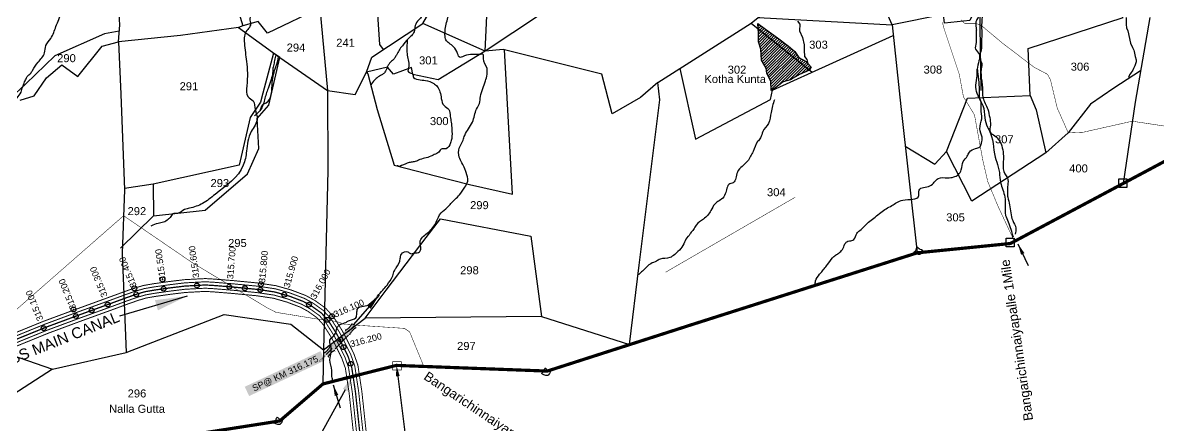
# Model space of a CAD drawing. Header units: feet. Extents: x 784194 to 795064, y 1574127 to 1583236.
# Drawn here: x 787785 to 791333, y 1576007 to 1577263 of the extents above; entities that cross this region are included whole.
import ezdxf
from ezdxf import colors
from ezdxf.entities.mleader import LeaderData, LeaderLine
from ezdxf.enums import TextEntityAlignment as Align
from ezdxf.math import Vec2, Vec3

# ---------------------------------------------------------------- set-up
doc = ezdxf.new("R2010")
doc.units = ezdxf.units.FT
doc.header["$LTSCALE"] = 15
doc.header["$MEASUREMENT"] = 0
doc.header["$PDMODE"] = 32
doc.header["$PDSIZE"] = 15
doc.linetypes.add('HIDDEN2', pattern=[0.1875, 0.125, -0.0625])
for name, color, linetype in [('CANAL1', 7, 'Continuous'), ('CRDS STONES', 7, 'Continuous'), ('CSMark', 72, 'Continuous'), ('PLOT', 7, 'Continuous'), ('PLOT NO', 7, 'Continuous'), ('ROADS', 6, 'Continuous'), ('STRUCTURE', 5, 'Continuous'), ('TANKS-STREAM', 4, 'Continuous'), ('text2', 7, 'Continuous'), ('VILLAGE', 30, 'Continuous'), ('VILLAGE STONES', 240, 'Continuous')]:
    doc.layers.add(name, color=color, linetype=linetype)
doc.layers.add('VILLAGE BOUNDRY', color=5, linetype='HIDDEN2', lineweight=100)
doc.styles.get("Standard").update_dxf_attribs({"font": 'arial.ttf'})
doc.dimstyles.get("Standard").update_dxf_attribs({"dimtxt": 0.18, "dimasz": 35, "dimexe": 0.18, "dimexo": 0.0625, "dimgap": 0.09, "dimtad": 0, "dimtih": 1, "dimtoh": 1, "dimdec": 4, "dimzin": 0, "dimdsep": 46, "dimtxsty": 'Standard', "dimcen": 0.09, "dimadec": 0, "dimazin": 0, "dimtfac": 1, "dimtdec": 4, "dimtofl": 0, "dimtmove": 0, "dimatfit": 3, "dimfxl": 1, "dimtolj": 1, "dimtzin": 0, "dimarcsym": 0})

# ---------------------------------------------------------------- blocks, each defined once
blk = doc.blocks.new('SP')
at = {"layer": 'STRUCTURE'}
h = blk.add_hatch(dxfattribs=at)
h.set_pattern_fill('DASH', color=256, scale=8, style=0)
edge = h.paths.add_edge_path()
edge.add_spline(control_points=[(769825.7, 1706742.1), (769825.3, 1706741.8), (769823.8, 1706740.8), (769820.9, 1706740.3), (769817, 1706739.7), (769811.4, 1706738.9), (769804, 1706739.7), (769798.4, 1706741), (769795.6, 1706741.6)], knot_values=[0, 0, 0, 0, 1.613557, 5.24513, 8.624976, 13.470124, 22.190216, 30.746377, 30.746377, 30.746377, 30.746377], degree=3, periodic=0)
edge.add_line((769795.6, 1706741.6), (769792.6, 1706739.6))
edge.add_line((769792.6, 1706739.6), (769732.6, 1706739.6))
edge.add_line((769732.6, 1706739.6), (769729.6, 1706741.6))
edge.add_spline(control_points=[(769729.6, 1706741.6), (769726.9, 1706740.9), (769721.3, 1706739.5), (769713.9, 1706738.5), (769708.3, 1706739.1), (769704.4, 1706739.6), (769701.5, 1706740), (769700, 1706741), (769699.5, 1706741.3)], knot_values=[0, 0, 0, 0, 8.556161, 17.276253, 22.121402, 25.501247, 29.13282, 30.746377, 30.746377, 30.746377, 30.746377], degree=3, periodic=0)
edge.add_line((769699.5, 1706741.3), (769699.5, 1706722.1))
edge.add_spline(control_points=[(769699.5, 1706722.1), (769700, 1706722.4), (769701.4, 1706723.4), (769704.3, 1706724), (769708.2, 1706724.5), (769713.8, 1706725.3), (769721.2, 1706724.5), (769726.8, 1706723.3), (769729.6, 1706722.6)], knot_values=[0, 0, 0, 0, 1.613557, 5.24513, 8.624976, 13.470124, 22.190216, 30.746377, 30.746377, 30.746377, 30.746377], degree=3, periodic=0)
edge.add_line((769729.6, 1706722.6), (769732.6, 1706724.6))
edge.add_line((769732.6, 1706724.6), (769792.6, 1706724.6))
edge.add_line((769792.6, 1706724.6), (769795.6, 1706722.6))
edge.add_spline(control_points=[(769795.6, 1706722.6), (769798.4, 1706723.3), (769803.9, 1706724.8), (769811.3, 1706725.8), (769817, 1706725.1), (769820.9, 1706724.7), (769823.8, 1706724.2), (769825.2, 1706723.3), (769825.7, 1706723)], knot_values=[0, 0, 0, 0, 8.556161, 17.276253, 22.121402, 25.501247, 29.13282, 30.746377, 30.746377, 30.746377, 30.746377], degree=3, periodic=0)
edge.add_line((769825.7, 1706723), (769825.7, 1706742.1))
h.paths.add_polyline_path([(769764.2, 1706732.1, -1), (769761.1, 1706732.1, -1)], flags=0)
h.paths.add_polyline_path([(769761.1, 1706732.1, 1), (769764.2, 1706732.1, 1)], flags=16)
at = {"layer": 'STRUCTURE', "const_width": 0.628}
for points in [[(769726.6, 1706747.6), (769726.6, 1706743.6), (769732.6, 1706739.6), (769792.6, 1706739.6), (769798.6, 1706743.6), (769798.6, 1706747.6)], [(769726.6, 1706716.6), (769726.6, 1706720.6), (769732.6, 1706724.6), (769792.6, 1706724.6), (769798.6, 1706720.6), (769798.6, 1706716.6)]]:
    blk.add_lwpolyline(points, dxfattribs=at)
at = {"layer": 'STRUCTURE', "color": 3}
blk.add_lwpolyline([(769732.6, 1706724.6), (769792.6, 1706724.6)], dxfattribs=at)
blk.add_lwpolyline([(769732.6, 1706724.6), (769792.6, 1706724.6)], dxfattribs=at)
at = {"layer": 'STRUCTURE', "color": 0}
blk.add_circle((769762.6, 1706732.1), 1.55, dxfattribs=at)
at = {"layer": 'STRUCTURE'}
for points in [[(769699.5, 1706741.3), (769700.9, 1706740.5), (769704.4, 1706739.6), (769707.8, 1706739.2), (769712.6, 1706738.8), (769721.3, 1706739.7), (769729.6, 1706741.6)], [(769825.7, 1706742.1), (769824.3, 1706741.3), (769820.8, 1706740.3), (769817.5, 1706739.8), (769812.7, 1706739.2), (769804, 1706739.9), (769795.6, 1706741.6)], [(769699.5, 1706722.1), (769700.9, 1706723), (769704.4, 1706724), (769707.7, 1706724.5), (769712.5, 1706725), (769721.2, 1706724.4), (769729.6, 1706722.6)], [(769825.7, 1706723), (769824.3, 1706723.8), (769820.8, 1706724.7), (769817.4, 1706725.1), (769812.6, 1706725.5), (769803.9, 1706724.6), (769795.6, 1706722.6)]]:
    blk.add_spline(points, degree=3, dxfattribs=at)
at = {"layer": 'STRUCTURE', "color": 0}
blk.add_text('STREAM', height=5, dxfattribs=at).set_placement((769684.3, 1706732.1), align=Align.MIDDLE_CENTER)
for points in [[(769727.4, 1706732.1), (769700.8, 1706732.1)], [(769824.4, 1706732.1), (769800.5, 1706732.1)]]:
    blk.add_leader(points, dimstyle='Standard', override={"dimasz": 10, "dimgap": 0.09, "dimtad": 0}, dxfattribs=at)

msp = doc.modelspace()

# ---------------------------------------------------------------- hatches: boundary and pattern name
at = {"layer": 'TANKS-STREAM', "lineweight": -2}
h = msp.add_hatch(dxfattribs=at)
h.set_pattern_fill('ANSI31', color=256, scale=50)
h.paths.add_polyline_path([(790143.2, 1577215.6), (790106.2, 1577242.9), (790081.9, 1577260.8), (790083.3, 1577243.1), (790243.8, 1577114.5), (790248.6, 1577124.4), (790232.7, 1577141.9), (790210.5, 1577154.8), (790197.8, 1577173.4), (790178, 1577190)])
h = msp.add_hatch(dxfattribs=at)
h.set_pattern_fill('ANSI31', color=256, scale=50)
h.paths.add_polyline_path([(790083.3, 1577243.1), (790084.3, 1577230.6), (790084, 1577203.4), (790091.2, 1577180.6), (790093.7, 1577146), (790107.7, 1577121.5), (790110.5, 1577104.8), (790122.3, 1577080), (790123.9, 1577051.7), (790134.4, 1577057.6), (790161.5, 1577078.5), (790183.9, 1577084.5), (790197.8, 1577092.7), (790214.4, 1577102.4), (790243.8, 1577114.5)])

# ---------------------------------------------------------------- linework, layer by layer
at = {"layer": 'CANAL1', "color": 1, "const_width": 3}
for points in [[(787730.6, 1576282.4), (787850.3, 1576331.1), (787953.6, 1576369.3), (788044.1, 1576402.1), (788106.5, 1576424.9), (788136.5, 1576435.3), (788162.7, 1576442.9), (788195.4, 1576448.5), (788242.3, 1576455.1), (788290.6, 1576461), (788340.9, 1576463.7), (788356.6, 1576464.4), (788385.3, 1576462.7), (788442.6, 1576458.1), (788520.5, 1576450.6), (788576.8, 1576442.2), (788623.8, 1576428.9), (788669.7, 1576411.6), (788698.2, 1576396.1), (788732, 1576371.8), (788756.9, 1576344.2), (788783.3, 1576302.4), (788795.6, 1576279.4), (788819.5, 1576231), (788832.4, 1576194.7), (788845, 1576111.7), (788861, 1575961.7)], [(787745.1, 1576245.1), (787864.8, 1576293.8), (787967.3, 1576331.8), (788057.8, 1576364.5), (788119.9, 1576387.3), (788148.6, 1576397.2), (788171.7, 1576403.9), (788201.6, 1576409), (788247.5, 1576415.5), (788294.1, 1576421.1), (788343, 1576423.7), (788356.4, 1576424.4), (788382.5, 1576422.8), (788439, 1576418.2), (788515.6, 1576410.9), (788568.4, 1576403.1), (788611.2, 1576390.9), (788653, 1576375.1), (788676.9, 1576362.1), (788705.2, 1576341.8), (788724.9, 1576319.9), (788748.7, 1576282.3), (788760, 1576261.1), (788782.6, 1576215.4), (788793.4, 1576184.9), (788805.3, 1576106.6), (788821.3, 1575956.8)]]:
    msp.add_lwpolyline(points, dxfattribs=at)
at = {"layer": 'CANAL1', "color": 5, "const_width": 3}
for points in [[(787734.2, 1576273.1), (787853.9, 1576321.8), (787957, 1576359.9), (788047.6, 1576392.7), (788109.9, 1576415.5), (788139.5, 1576425.8), (788164.9, 1576433.1), (788196.9, 1576438.6), (788243.6, 1576445.2), (788291.5, 1576451), (788341.4, 1576453.7), (788356.5, 1576454.4), (788384.6, 1576452.8), (788441.7, 1576448.1), (788519.3, 1576440.7), (788574.7, 1576432.5), (788620.6, 1576419.4), (788665.5, 1576402.5), (788692.8, 1576387.6), (788725.3, 1576364.3), (788748.9, 1576338.1), (788774.7, 1576297.4), (788786.7, 1576274.9), (788810.3, 1576227.1), (788822.7, 1576192.3), (788835.1, 1576110.4), (788851.1, 1575960.5)], [(787741.4, 1576254.4), (787861.1, 1576303.1), (787963.9, 1576341.2), (788054.4, 1576373.9), (788116.6, 1576396.7), (788145.6, 1576406.7), (788169.4, 1576413.6), (788200, 1576418.9), (788246.2, 1576425.4), (788293.2, 1576431.1), (788342.5, 1576433.7), (788356.4, 1576434.4), (788383.2, 1576432.8), (788439.9, 1576428.2), (788516.8, 1576420.8), (788570.5, 1576412.9), (788614.3, 1576400.4), (788657.1, 1576384.2), (788682.2, 1576370.6), (788711.9, 1576349.3), (788732.9, 1576326), (788757.4, 1576287.3), (788768.9, 1576265.7), (788791.9, 1576219.3), (788803.2, 1576187.4), (788815.2, 1576107.9), (788831.2, 1575958)]]:
    msp.add_lwpolyline(points, dxfattribs=at)
at = {"layer": 'CANAL1', "color": 1, "linetype": 'HIDDEN2', "ltscale": 5, "const_width": 4}
msp.add_lwpolyline([(787762.3, 1576273.7), (787857.5, 1576312.4), (787960.5, 1576350.5), (788051, 1576383.3), (788113.2, 1576406.1), (788142.6, 1576416.2), (788167.2, 1576423.4), (788198.5, 1576428.8), (788244.9, 1576435.3), (788292.3, 1576441), (788342, 1576443.7), (788356.5, 1576444.4), (788383.9, 1576442.8), (788440.8, 1576438.2), (788518, 1576430.7), (788572.6, 1576422.7), (788617.5, 1576409.9), (788661.3, 1576393.4), (788687.5, 1576379.1), (788718.6, 1576356.8), (788740.9, 1576332), (788766, 1576292.4), (788776.5, 1576272.8), (788787.6, 1576250.4), (788801.1, 1576223.2), (788812, 1576192.5), (788812.9, 1576189.8), (788820, 1576143.2), (788825.1, 1576109.2), (788841.1, 1575959.2)], dxfattribs=at)
at = {"layer": 'CSMark', "color": 3}
for p in [(788225.6, 1576432.6), (788329.6, 1576443), (788430.7, 1576439), (788479.4, 1576434.5), (788527.8, 1576429.3), (788051, 1576383.3), (788140, 1576415.1), (788602.5, 1576414.1), (788680, 1576383.1), (787951.6, 1576347.3), (788001, 1576365.2), (788737.5, 1576335.8), (787850.7, 1576309.7), (788787.6, 1576250.4), (788809.8, 1576198.6)]:
    msp.add_point(p, dxfattribs=at)
at = {"layer": 'CSMark', "color": 2}
msp.add_point((788778, 1576274), dxfattribs=at)
at = {"layer": 'PLOT', "lineweight": -2}
for points in [[(789769.2, 1577076.5), (790061.1, 1577260.9), (790307.2, 1577460.5), (790443.5, 1577562.7), (790589.4, 1577641), (790565, 1577751.5), (790552.6, 1577911), (790540.5, 1578067.9), (790489.5, 1578066), (790246, 1577899.7), (790183.9, 1577852.8), (790176.1, 1577878), (790141.7, 1577814.9), (790178.1, 1578131.1), (790139.5, 1578145.2), (789698.5, 1578089.4)], [(791302.8, 1578124.3), (791242.5, 1578071.6), (790982.5, 1577881.5), (790896.7, 1577829.6), (790897.5, 1577739.5), (790865, 1577692.9), (790845.4, 1577643.4), (790830.6, 1577503.8), (790813.2, 1577334), (790766.1, 1577314.5), (790744.4, 1577269.8), (790665.5, 1577261.2), (790662.4, 1577288.7), (790501.6, 1577256.4), (790489.6, 1577284.8), (790481.5, 1577394.8), (790517.4, 1577421.4), (790484.9, 1577438.9), (790443.5, 1577562.7)], [(790933.1, 1577035.9), (790926.6, 1577182.1), (791223.4, 1577278.9), (791134.9, 1577421), (791110.6, 1577485.8), (791079.9, 1577547.6), (790982.9, 1577589.1), (790766.6, 1577674.6), (790734.1, 1577920.7), (790735.5, 1577951.8), (790775.9, 1577957.8), (790771.8, 1578044.3), (790735.3, 1578042.6), (790698.8, 1578059.7), (790640.6, 1578047.7), (790605.8, 1578066.5), (790540.5, 1578067.9)], [(789668.1, 1577869), (789756.5, 1577880.5), (789769, 1577876.7), (789779.7, 1577881), (789796.7, 1577870.6), (789834.1, 1577856.1), (789862.7, 1577792.6), (789890.7, 1577744.4), (789914.8, 1577663.9), (789776.3, 1577556.3), (789645.5, 1577463.4), (789489.7, 1577346.4), (789230.7, 1577173.9), (789035.7, 1577260.2), (789077.3, 1577332.5), (789060.1, 1577537.4), (789146, 1577520.7), (789125.5, 1577629.8), (789199.2, 1577647.4), (789250.6, 1577644.3), (789294.6, 1577659.9)], [(789230.7, 1577173.9), (789248.4, 1577548.8), (789250.6, 1577644.3)], [(790845.4, 1577643.4), (790757.7, 1577552.9), (790721.4, 1577515.5), (790768.6, 1577495.3), (790778.6, 1577439.6), (790775.1, 1577318.2), (790778.3, 1577050.8)], [(788912.2, 1577179.5), (788901.4, 1577195.3), (788887.4, 1577398.8), (788919, 1577408.7), (789060.1, 1577537.4), (789054.7, 1577543.3), (788998.3, 1577541.4), (788929.3, 1577501.6), (788852.6, 1577556.1), (788843.1, 1577578.8)], [(788388.9, 1577425.2), (788430.6, 1577360.8), (788446.9, 1577338.3), (788473.4, 1577253.2), (788459.6, 1577248.2), (788278.7, 1577222.9), (788084.5, 1577203.5), (788088.6, 1577256.6), (788084.6, 1577322.7)], [(788867.5, 1577404.6), (788720.3, 1577311.5), (788550, 1577230.5), (788521, 1577266.4), (788473.4, 1577253.2)], [(788713.8, 1577308.4), (788737.6, 1577051.6), (788738.7, 1576801.7), (788725, 1576242.3), (788723.5, 1576135.7)], [(790082.9, 1577278.6), (790501.6, 1577256.4), (790528.5, 1577001), (790580.2, 1576544.8)], [(791307.2, 1577278.7), (791260.7, 1577015.4), (791223.3, 1576761.1)], [(788459.6, 1577248.2), (788588.2, 1577154.4), (788737.6, 1577051.6), (788824.5, 1577039.3), (788859.8, 1577108.5), (788863.5, 1577103.6), (788892.8, 1576992.3), (788945.4, 1576818.8), (789079, 1576784.4), (789181.7, 1576757.9), (789315.6, 1576727.4), (789299, 1577028.8), (789290.7, 1577179.2)], [(789406, 1576345.7), (789681.5, 1576258.4), (789711.2, 1576505.9), (789776.2, 1577022.2), (789769.2, 1577076.5), (789716, 1577029.1), (789627.3, 1576979), (789594.2, 1577102.5), (789286.6, 1577178.8), (789230.7, 1577173.9), (789144.6, 1577121.8), (789083.7, 1577084.3), (789004.5, 1577101.1), (788999.6, 1577122.9), (788943.8, 1577102.4), (788925.3, 1577124.1), (788859.8, 1577108.5), (788875.8, 1577155.7), (789035.7, 1577260.2)], [(790061.1, 1577260.9), (790251.8, 1577108.1)], [(788087.1, 1577236.9), (788040.8, 1577228.6), (787886, 1577159.5), (787795.1, 1577071.8), (787746.7, 1577026.7)], [(789838.1, 1577120), (789887, 1576899.1), (790121.4, 1577023.4), (790128, 1577052.1), (790505.2, 1577222.6)], [(787777.3, 1577021.4), (787820.8, 1577034.6), (787860, 1577090.4), (787907.8, 1577131.3), (787957.6, 1577095.1), (788033.3, 1577189.4), (788084.5, 1577203.5), (788091.7, 1577039.7), (788103.4, 1576741), (788096.5, 1576543.5), (788108.9, 1576233.3), (788414.8, 1576352.2), (788622.9, 1576322.4), (788725, 1576242.3), (788855.2, 1576341.4), (788920.9, 1576427.8), (789046.2, 1576592.6), (789090.6, 1576650.9), (789372.8, 1576597.1), (789406, 1576345.7), (788855.2, 1576341.4)], [(788090.7, 1576559.1), (788194.3, 1576659.9), (788355, 1576677.4), (788487.2, 1576791.3), (788523.2, 1576870), (788518.3, 1576963.5), (788554.8, 1577005.7), (788588.2, 1577154.4), (788569.4, 1577168.1), (788535.4, 1577042.8), (788527.9, 1577014.9), (788496.5, 1576967.1), (788462, 1576818.3), (788192.8, 1576758.7), (788103.2, 1576745.6)], [(791277.9, 1577112.7), (791193.9, 1577058.8), (791120.9, 1577009), (791052, 1576918.9), (790981.8, 1576856.5)], [(790542.5, 1576877.5), (790635.4, 1576821.2), (790671.3, 1576861.3), (790736.8, 1577027.2), (790933.1, 1577035.9), (790952.1, 1576990.7), (790981.8, 1576856.5), (790751.1, 1576705.7), (790671.3, 1576861.3)], [(788192.8, 1576758.7), (788194.3, 1576659.9)], [(787296.9, 1576388.6), (787639.5, 1576263.6), (787878, 1576181.6), (787719.3, 1576079), (787631.1, 1576021.9), (787606.5, 1576144.9), (787531.1, 1576129.8), (787486.3, 1575961.6), (787477.8, 1575907.5), (787631.1, 1576021.9)], [(787878, 1576181.6), (788108.9, 1576233.3)]]:
    msp.add_lwpolyline(points, dxfattribs=at)
at = {"layer": 'ROADS', "linetype": 'HIDDEN2', "lineweight": -2, "ltscale": 10, "const_width": 1.5}
for points in [[(790883.6, 1576580.5), (790832.1, 1576690.9), (790800.3, 1576767.3), (790784.8, 1576834.5), (790758.9, 1576975.4), (790724.4, 1577031.7), (790711.1, 1577102.8), (790664.2, 1577243.4), (790658.6, 1577263.8)], [(790717.7, 1577271.8), (790727.8, 1577260.1), (790766.3, 1577259.6), (790781.2, 1577253.6), (790846.8, 1577198.7), (790945.3, 1577123.8), (790986.8, 1577102), (790996.2, 1577084.9), (791017.5, 1576996.4), (791052, 1576918.9), (791098.6, 1576921.1), (791230.5, 1576950.7), (791251.9, 1576955.5), (791371.1, 1576937.6)], [(790198.4, 1576718), (789884.8, 1576536.8), (789794, 1576484.3)], [(788100.6, 1576660.6), (787945.3, 1576524.8), (787773.9, 1576374.9), (787690.8, 1576304.6), (787655.4, 1576269.6), (787629.8, 1576207.2), (787509.1, 1575980.2), (787481.3, 1575929.7), (787461.7, 1575874.3), (787444.2, 1575824.9)], [(788100.6, 1576660.6), (788313.4, 1576515.2), (788550.3, 1576372.5), (788576.7, 1576359.1), (788720.8, 1576335.7), (788765.4, 1576330.7), (788792.4, 1576321.4), (788977.9, 1576309), (788994.2, 1576298.1), (789038.5, 1576190.2)]]:
    msp.add_lwpolyline(points, dxfattribs=at)
at = {"layer": 'TANKS-STREAM', "lineweight": -2}
for points in [[(791232.3, 1577278.9), (791232.8, 1577257.2), (791234.3, 1577247.2), (791237.8, 1577237.3), (791246.3, 1577199), (791252.9, 1577185.7), (791256.5, 1577177.2), (791258.2, 1577172.5), (791261.3, 1577156.9), (791264.1, 1577147.5), (791263.9, 1577140.3), (791259.9, 1577128.5), (791256.2, 1577119.5), (791253.9, 1577114.9), (791246.3, 1577104.4), (791243.6, 1577100.6), (791240.6, 1577092.3)], [(790081.9, 1577260.8), (790106.2, 1577242.9), (790143.2, 1577215.6), (790178, 1577190), (790197.8, 1577173.4), (790210.5, 1577154.8), (790232.7, 1577141.9), (790248.6, 1577124.4), (790243.8, 1577114.5), (790214.4, 1577102.4), (790197.8, 1577092.7), (790183.9, 1577084.5), (790161.5, 1577078.5), (790134.4, 1577057.6), (790123.9, 1577051.7), (790122.3, 1577080), (790110.5, 1577104.8), (790107.7, 1577121.5), (790093.7, 1577146), (790091.2, 1577180.6), (790084, 1577203.4), (790084.3, 1577230.6), (790081.9, 1577260.8)], [(790205.7, 1577267.8), (790213.1, 1577258), (790212.4, 1577238), (790221.2, 1577216.2), (790226.8, 1577193.5), (790227.1, 1577177.4), (790228.2, 1577157.8), (790234.7, 1577147.7), (790238.3, 1577135.8)]]:
    msp.add_lwpolyline(points, dxfattribs=at)
for points in [[(786558.7, 1575194.8), (786577.3, 1575200.7), (786609.7, 1575216.7), (786651.3, 1575234.1), (786683.8, 1575250.5), (786748.7, 1575271.5), (786783, 1575281.1), (786823.7, 1575300.3), (786872.1, 1575316.2), (786881.7, 1575331.3), (786915.5, 1575356.9), (786929.4, 1575390), (786946.7, 1575434.3), (786969.6, 1575477.2), (786976.6, 1575498.4), (786992, 1575507.6), (787008.8, 1575516), (787018.7, 1575523.2), (787032.8, 1575553.5), (787034.6, 1575585.8), (787045.4, 1575600.2), (787046.5, 1575625.3), (787063.4, 1575659.8), (787070.9, 1575669.8), (787088.6, 1575667.4), (787108, 1575654.8), (787138.6, 1575642.2), (787153.7, 1575648), (787166.3, 1575657.3), (787173.5, 1575663.8), (787193.5, 1575711), (787209.9, 1575731.9), (787226.3, 1575747.3), (787257.7, 1575783.7), (787293.2, 1575813.9), (787306.1, 1575832.1), (787319, 1575846.6), (787327.1, 1575861.9), (787363.1, 1575902.1), (787387.7, 1575934.3), (787411.5, 1575958.9), (787425.7, 1575971.8), (787441, 1575984.7), (787454.7, 1575999.2), (787460.8, 1576005.3), (787490, 1576069.7), (787496.4, 1576110.4), (787499.7, 1576145.1), (787498.9, 1576189.7), (787500.9, 1576234.5), (787504.9, 1576294.9), (787504.1, 1576320.7), (787525.2, 1576344.1), (787544.1, 1576370.3), (787553.4, 1576397.3), (787561.1, 1576426.3), (787567.1, 1576454.1), (787579.7, 1576520.1), (787583.7, 1576564.8), (787583.7, 1576599.5), (787585, 1576668.3), (787590.6, 1576708.6), (787594.6, 1576736.9), (787608.4, 1576753), (787619.7, 1576759.8), (787631.8, 1576769.9), (787659.3, 1576797.6), (787683.1, 1576824.6), (787693.6, 1576876.6), (787691.1, 1576915.8), (787680.2, 1576951.9), (787681.8, 1576996.7), (787682.7, 1577029.7), (787699.1, 1577103), (787709.2, 1577169.5), (787712.9, 1577207), (787731.5, 1577254.5), (787735.5, 1577300.9), (787734.8, 1577316.7), (787749.6, 1577341.2), (787767.4, 1577347.2), (787781.1, 1577354.9), (787797.3, 1577364.6), (787827.1, 1577375.9), (787858.6, 1577383.5), (787926.1, 1577395), (787942.7, 1577450.2), (787961.2, 1577504.7), (788010.6, 1577511.8), (788057, 1577523.5), (788089.7, 1577525.1), (788111.1, 1577528.3), (788147, 1577534.3), (788169.6, 1577540), (788189.4, 1577541.6), (788212, 1577539.6), (788217.7, 1577539.6), (788233, 1577549.7), (788241.5, 1577558.5), (788274.8, 1577589.4), (788308.3, 1577614.3), (788331.3, 1577628.1), (788357.9, 1577647.8), (788385.8, 1577668), (788405.1, 1577680.5), (788443.8, 1577712.2), (788482.9, 1577727.9), (788512.4, 1577749.3), (788532.2, 1577760.6), (788568.9, 1577782.4), (788588.7, 1577794.9), (788621.4, 1577810.6), (788671.4, 1577838.4), (788719.4, 1577863), (788737.6, 1577872.7), (788763, 1577874.3), (788797.4, 1577882.1), (788849.5, 1577902.2), (788867.7, 1577935.7), (788878.6, 1577954.5), (788896, 1577979.9), (788957.7, 1578001.2), (788981.1, 1578009.3), (789067.3, 1578014.6), (789106.8, 1578017.9), (789125.4, 1578029.1), (789153.7, 1578046.1), (789187.2, 1578080.9), (789233.2, 1578121.2), (789320.5, 1578190.8), (789356, 1578217.4), (789408.1, 1578252.4), (789432.7, 1578271), (789449.2, 1578288.3), (789478, 1578367.2), (789485.6, 1578435.6), (789483.1, 1578530), (789473, 1578592.7), (789435.9, 1578630.3), (789371, 1578658.2), (789321.9, 1578685.6), (789269, 1578698.6), (789207.8, 1578718.7), (789168.7, 1578757.8), (789111.1, 1578827.6), (789041.5, 1578900.5), (789024.1, 1578931.5), (788969.2, 1578956.8), (788852.5, 1579004.9), (788805.5, 1579023.1), (788771, 1579048.7), (788705.5, 1579094.8), (788666.2, 1579141.6), (788631.9, 1579211.9), (788586.3, 1579247.8), (788561.8, 1579301.8), (788537.3, 1579345.1), (788523.6, 1579440.5), (788514, 1579501.4), (788510, 1579546.9), (788505.4, 1579607.7)], [(788754.8, 1576143.6), (788751.5, 1576159), (788751.5, 1576177.2), (788745.1, 1576211.3), (788748.9, 1576234.4), (788747.5, 1576255.8), (788745.1, 1576272.5), (788755.7, 1576283.8), (788766, 1576305.1), (788768.8, 1576313.8), (788778.5, 1576321.7), (788795.2, 1576327.6), (788803.5, 1576332.5), (788826.1, 1576342), (788829.3, 1576356.6), (788832, 1576370.6), (788850.4, 1576378.4), (788868.6, 1576383.3), (788887.8, 1576401.1), (788894.2, 1576409.8), (788910.7, 1576428.2), (788923.5, 1576444), (788941.2, 1576472.5), (788946.5, 1576489), (788952.3, 1576497.7), (788965.1, 1576526.8), (788968.5, 1576540.4), (788988.8, 1576548), (788996.7, 1576542.5), (789009.6, 1576544.4), (789025.2, 1576547.4), (789028.8, 1576555.9), (789027.8, 1576568.3), (789027.6, 1576581.9), (789053.2, 1576609.4), (789077.1, 1576640.3), (789092.6, 1576669.7), (789111.7, 1576686.3), (789123.2, 1576698.8), (789136.6, 1576712), (789150, 1576725.9), (789166.9, 1576749.2), (789175.7, 1576768.6), (789170.9, 1576795.3), (789166.9, 1576807.1), (789149, 1576843.6), (789149.3, 1576871.8), (789161.1, 1576896.3), (789166.3, 1576911.2), (789190.5, 1576952.7), (789203.5, 1576993.4), (789212.3, 1577010.8), (789215.7, 1577033.1), (789231.2, 1577081), (789236, 1577101.9), (789236, 1577120.3), (789224.7, 1577151.6), (789224, 1577163.8), (789214.6, 1577164.1), (789184.3, 1577163.8), (789159.5, 1577156.6), (789151.6, 1577154.5), (789144, 1577166.6), (789131.3, 1577187.4), (789117.2, 1577199.3), (789107.7, 1577209.1), (789104.6, 1577225.7), (789111, 1577268.8), (789118.4, 1577288.1), (789121.9, 1577294.4), (789111.8, 1577312.3), (789090.5, 1577321.7), (789080.4, 1577329.4), (789069.9, 1577336.5), (789072.7, 1577352.3), (789080.3, 1577374.4), (789083.3, 1577415.9), (789084.7, 1577447.3), (789076, 1577484.4), (789077.1, 1577506.5), (789073.1, 1577534.9), (789077.1, 1577559.8), (789072.3, 1577603.2), (789076.6, 1577639.2), (789083.8, 1577671.7), (789088, 1577691.5), (789096.5, 1577721.7), (789100, 1577736.3), (789112.4, 1577746.6), (789147, 1577762.9), (789165.3, 1577771.2), (789186, 1577787.3), (789206.7, 1577799.8), (789233.3, 1577823.6), (789242.8, 1577832.2), (789247.8, 1577853.7), (789254.2, 1577880.4), (789257.4, 1577931.3), (789259.2, 1577949.1), (789258.2, 1577968.7), (789260.8, 1577991.7), (789263.5, 1578003.9), (789266.7, 1578020.2), (789274.9, 1578056), (789278.1, 1578078.8), (789286, 1578089.9), (789302, 1578109.6), (789330.1, 1578142.5), (789352.4, 1578164.5), (789390.7, 1578196.5), (789407.9, 1578206.2), (789417.2, 1578221.3), (789432.8, 1578234.3), (789482.7, 1578284), (789488.8, 1578353.1), (789494.2, 1578409.3), (789483.3, 1578523.9), (789493.6, 1578562.1), (789492.2, 1578604.1), (789486.1, 1578627.8), (789478.9, 1578639.5), (789434.1, 1578650.9), (789381.4, 1578678), (789302.4, 1578713.1), (789254.4, 1578734), (789205.4, 1578766.8), (789151, 1578834.2), (789123.4, 1578858.9), (789073.3, 1578922.6), (789052, 1578943.8), (789030.2, 1578955.5), (788898.6, 1579022.3), (788853, 1579044.4), (788822.9, 1579053.1), (788806, 1579062.5), (788768.4, 1579073.9), (788716.2, 1579090.4), (788702.7, 1579116.6), (788681.5, 1579170.3), (788657.6, 1579201.2), (788640.6, 1579239.1), (788622.5, 1579245.6), (788608.3, 1579253.9), (788578.2, 1579292.2), (788562.2, 1579326.6), (788551.3, 1579376.8), (788539.5, 1579416.4), (788537.2, 1579435.4), (788530.3, 1579456.3), (788519.6, 1579522.6), (788520.4, 1579586.2), (788518.4, 1579599.9), (788520.1, 1579613.3)], [(786935.7, 1575236.9), (786920.5, 1575252.4), (786911.6, 1575286.4), (786901.9, 1575305.5), (786908.8, 1575333.1), (786924.9, 1575345.4), (786944.2, 1575389.9), (786949.2, 1575419.5), (786968.3, 1575458), (786973.7, 1575469), (786994.1, 1575486.1), (787014.6, 1575497.8), (787026.6, 1575508.6), (787040.7, 1575532.4), (787045.9, 1575557.5), (787047.6, 1575572.5), (787061.1, 1575590.9), (787063.7, 1575619.8), (787075.8, 1575639.1), (787083.9, 1575643.8), (787107.3, 1575636.3), (787132.8, 1575630), (787145.6, 1575632.6), (787157.5, 1575636.5), (787171.6, 1575641.4), (787178.3, 1575652.7), (787201.5, 1575706.8), (787213.9, 1575725.2), (787236.1, 1575745.2), (787249.3, 1575758.4), (787261.7, 1575768.4), (787272.8, 1575780.2), (787294.7, 1575801.6), (787325.6, 1575834.7), (787351.2, 1575873.8), (787379.3, 1575903.6), (787391.1, 1575921.9), (787407.4, 1575933.7), (787419.8, 1575945.8), (787452.8, 1575968.8), (787468.4, 1575980.6), (787480.1, 1575991), (787489.1, 1576030.8), (787503, 1576071.9), (787515.5, 1576113.8), (787519.7, 1576176.7), (787520.7, 1576195.8), (787513.5, 1576255.9), (787517.6, 1576308.1), (787541.5, 1576345.9), (787561.7, 1576383.5), (787580.4, 1576446.8), (787585.2, 1576475.5), (787589.4, 1576509.3), (787597.1, 1576552.9), (787598.8, 1576616.2), (787605.1, 1576640), (787603, 1576685.7), (787606.8, 1576717.8), (787612.1, 1576732.9), (787644.2, 1576759.3), (787659.1, 1576773.5), (787661.5, 1576784.2), (787683, 1576812.6), (787693.7, 1576828.9), (787704.5, 1576901.7), (787708.7, 1576922.5), (787719.7, 1576940.1), (787737.8, 1576970.2), (787749.9, 1576996.8), (787767.3, 1577027.6), (787780.1, 1577046.3), (787785.3, 1577062.6), (787789.8, 1577074.6), (787795.7, 1577087.8), (787804.7, 1577100.6), (787809.9, 1577104.7), (787816.1, 1577114.1), (787833.5, 1577139.8), (787853.6, 1577168.6), (787858.1, 1577191.4), (787873, 1577213.9), (787889.3, 1577250.8), (787906.6, 1577295.5), (787913.9, 1577323.9), (787916, 1577339.4), (787920.1, 1577358.1), (787940.3, 1577395.9), (787959.3, 1577415.5), (787963.8, 1577450.7), (787960.8, 1577472.2), (787965.5, 1577485.3), (788001.6, 1577497.8), (788020.3, 1577500.2), (788036.9, 1577502.6), (788068.4, 1577504.7), (788084.4, 1577505.4), (788095.8, 1577509.9), (788109.6, 1577514.1), (788128.3, 1577516.5), (788160.4, 1577516.1), (788203.7, 1577518.2), (788231.8, 1577520.5), (788242.5, 1577527.1), (788260.1, 1577540.3), (788270.5, 1577550.3), (788281.3, 1577565.2), (788292.4, 1577575.6), (788315.9, 1577590.5), (788332.5, 1577601.5), (788348.5, 1577612.6), (788358.9, 1577625.1), (788365.1, 1577628.9), (788378.3, 1577639.6), (788413.2, 1577667.1), (788458.1, 1577684.1), (788492.4, 1577713.8), (788544.4, 1577745.3), (788566.3, 1577770.5), (788605.1, 1577792), (788631.8, 1577802.9), (788660.5, 1577826.2), (788726.2, 1577867.3), (788757.8, 1577865.7), (788772.4, 1577868.1), (788821.5, 1577875.2), (788873.4, 1577902.2), (788885.5, 1577936.1), (788910.8, 1577965.9), (788946.9, 1577985.3), (788965.6, 1577989.8), (789043.3, 1577997.9), (789106.4, 1578001.3), (789142.7, 1578013.1), (789169.4, 1578030.4), (789186.4, 1578039.1), (789198.2, 1578057.4), (789223.4, 1578084), (789250.1, 1578103.8), (789279, 1578141.1), (789304.6, 1578156.6), (789322.7, 1578172.9), (789362.1, 1578191.2), (789397.8, 1578211), (789355.6, 1578180.9), (789333.7, 1578162.9), (789326.8, 1578147.3), (789319.9, 1578133.5), (789297, 1578105.3), (789283.5, 1578094.9), (789271.7, 1578075.2), (789265.8, 1578058.2), (789258.2, 1578028.1), (789255.4, 1578011.2), (789254.7, 1577993.9), (789254.7, 1577980.1), (789253.7, 1577963.1), (789250.2, 1577943.4), (789246.8, 1577930.6), (789246.8, 1577907.4), (789245, 1577884.6), (789245, 1577860.8), (789241.6, 1577843.5), (789235.7, 1577829.8), (789230.5, 1577818.2), (789199.9, 1577801.2), (789180.6, 1577791.3), (789160.5, 1577781.6), (789148.7, 1577772.6), (789123.1, 1577763.2), (789093, 1577740.7), (789078.6, 1577718.7), (789066.2, 1577691), (789060.3, 1577660.2), (789057.5, 1577639.4), (789054.4, 1577615.9), (789056.8, 1577568.6), (789054.7, 1577543.3), (789048.2, 1577537.8), (789017, 1577534.3), (788991.7, 1577527.8), (788968.8, 1577515.7), (788948.7, 1577503.2), (788930.7, 1577490.1), (788914.5, 1577483.8)], [(789083.6, 1577727.5), (789082.8, 1577705.1), (789077.4, 1577680.1), (789075.7, 1577670.3), (789072, 1577654.5), (789070.3, 1577640.3), (789067.2, 1577624.8), (789066.2, 1577598.4), (789063.8, 1577576.5), (789062.1, 1577562.6), (789062.8, 1577551.5), (789066, 1577536.2), (789068.2, 1577523.5), (789069.9, 1577499.8), (789073.3, 1577465.4), (789074.3, 1577448.5), (789073, 1577430.9), (789074.1, 1577416.2), (789074.9, 1577400.9), (789077, 1577391.4), (789074.1, 1577369.7), (789064.5, 1577354.6), (789063.4, 1577340.1), (789061.4, 1577328.2), (789043.1, 1577304), (789033, 1577282.7), (789022.5, 1577271.6), (789011.3, 1577253.7), (789008.3, 1577234.4), (788999.8, 1577222.3), (788989.7, 1577212.5), (788971.4, 1577191), (788961.2, 1577176.8), (788952.8, 1577161.9), (788947, 1577152.1), (788940.3, 1577144.7), (788931.5, 1577136.6), (788926.4, 1577127.8), (788918.3, 1577111.3), (788911.9, 1577102.8), (788903.4, 1577098.4), (788889.9, 1577088.6), (788884.8, 1577083.9), (788872.7, 1577068.6)], [(790850.2, 1577641.6), (790839.2, 1577641.7), (790825, 1577633), (790816.7, 1577624.6), (790805.8, 1577613.4), (790804.3, 1577604), (790802.9, 1577588), (790803.3, 1577583.3), (790804, 1577577.9), (790804, 1577554.3), (790804.1, 1577504.1), (790804.7, 1577483.8), (790807, 1577452.5), (790806.4, 1577434.5), (790796.6, 1577399.2), (790794.8, 1577388.8), (790794.2, 1577380.7), (790789, 1577351.7), (790787.9, 1577338.4), (790789.6, 1577324.3), (790786.1, 1577299), (790781.5, 1577264.3), (790781.5, 1577228.4), (790780.9, 1577194.2), (790778.6, 1577172.8), (790774.6, 1577151.4), (790780.3, 1577140.4), (790779.8, 1577117.8), (790781.5, 1577081.3), (790783.8, 1577062.2), (790785.3, 1577029.3), (790800.6, 1576992.9), (790806.4, 1576966.8), (790808.7, 1576943.6), (790807.6, 1576921.5), (790822.1, 1576910), (790836, 1576895.6), (790849.3, 1576846.9), (790848.7, 1576824), (790853.9, 1576790.9), (790862.2, 1576778.3), (790862.6, 1576755.6), (790862.1, 1576738.8), (790862.1, 1576725.5), (790863.2, 1576718), (790868.4, 1576694.2), (790878.3, 1576645.8), (790888.2, 1576622), (790886.4, 1576603.5)], [(790785.6, 1577573.7), (790785.2, 1577551.7), (790784, 1577531.2), (790784, 1577508.4), (790779.9, 1577489.1), (790781.1, 1577476.3), (790788.1, 1577460.5), (790786.3, 1577442.9), (790781.1, 1577412.5), (790780.5, 1577386.8), (790781.7, 1577373.9), (790779.9, 1577344.9), (790775.1, 1577318.2), (790775.8, 1577303.4), (790771.7, 1577281.7), (790764.7, 1577270.1), (790763.5, 1577251.3), (790764.7, 1577240.2), (790764.1, 1577229.1), (790764.1, 1577201), (790762.3, 1577180), (790774.1, 1577163.8), (790772.9, 1577144), (790767.3, 1577117.9)], [(788914.5, 1577483.8), (788878.4, 1577459), (788856.5, 1577449.1), (788842.2, 1577446.9), (788816.7, 1577445.5), (788777.3, 1577457.8), (788765.4, 1577457.8), (788674.5, 1577455), (788627.6, 1577437.2), (788592.6, 1577417.7), (788574.6, 1577396.6), (788554.8, 1577374), (788535.7, 1577353.3), (788508.9, 1577331.5), (788505.8, 1577306.5), (788495, 1577274.3), (788497.2, 1577259.8), (788491, 1577244.5), (788485.5, 1577238.5), (788477.9, 1577199.2), (788484.7, 1577142.3), (788485.7, 1577066.1), (788489.8, 1577031.6), (788504.9, 1577019.1), (788512.2, 1576991), (788518.3, 1576963.5), (788498.9, 1576923), (788484.7, 1576862), (788474.6, 1576818.3), (788386.6, 1576727.3), (788347.3, 1576698.8), (788306.7, 1576683.9), (788291, 1576679.6), (788268.1, 1576667.9), (788254.2, 1576666.4), (788246, 1576655.4), (788239.6, 1576648.9), (788225.4, 1576640.4), (788208.2, 1576636.8), (788186.1, 1576628.3)], [(788986.7, 1577209.4), (788986.2, 1577166.1), (788989.6, 1577146.5), (788991.5, 1577127), (788990.5, 1577109.3), (789004.5, 1577101.1), (789004.8, 1577095.5), (789021.5, 1577085.5), (789044, 1577082.6), (789069.3, 1577073.1), (789080.3, 1577064), (789093.2, 1577026.3), (789101.8, 1577004.1), (789116.6, 1576992.2), (789120.9, 1576970.2), (789124.2, 1576952.1), (789126.2, 1576930.6), (789125.7, 1576902), (789121.9, 1576887.7), (789108, 1576869.8), (789092.7, 1576867.9), (789082.7, 1576856.5), (789074.6, 1576853.1), (789060.2, 1576846), (789041.1, 1576840.2), (789021.6, 1576833.6), (789008.7, 1576828.8), (788995.8, 1576826.9), (788984.3, 1576823.5), (788974.8, 1576819.7), (788957.1, 1576815.8), (788957.6, 1576817.8)], [(788576.4, 1577163), (788571.9, 1577145.4), (788570.5, 1577136.5), (788567.1, 1577120.5), (788566.2, 1577106.7), (788561.1, 1577085.2), (788553.2, 1577061.1), (788547.5, 1577044.9), (788541.8, 1577027.4), (788537, 1577008.2), (788530, 1576993.7), (788521.7, 1576983.3), (788509.9, 1576971.9)], [(788528.7, 1576991.8), (788537.1, 1577008.6), (788545.8, 1577013), (788565.2, 1577075.8), (788576, 1577125.1), (788584.2, 1577157.3), (788584.2, 1577157.8)], [(790261.9, 1576443.6), (790262.3, 1576457.7), (790275, 1576477.7), (790284, 1576488.7), (790294.2, 1576501.4), (790303.1, 1576512.5), (790319.7, 1576533.3), (790330.7, 1576540.9), (790341, 1576549), (790346.1, 1576555), (790354.1, 1576572.4), (790359.7, 1576579.2), (790368.2, 1576581.7), (790382.2, 1576586.4), (790391.1, 1576605.5), (790400.5, 1576614.4), (790432, 1576644), (790448.2, 1576656.3), (790466.4, 1576671.1), (790483, 1576682.2), (790500.5, 1576692), (790534.9, 1576709.4), (790585.1, 1576723.4), (790586.3, 1576740.8), (790619.9, 1576754), (790645.6, 1576776.7), (790675.3, 1576778.9), (790694, 1576781.4), (790708.5, 1576788.8), (790717.4, 1576803.9), (790723.8, 1576829.8), (790736.5, 1576846), (790742.9, 1576858.7), (790762.5, 1576870.6), (790775.7, 1576875.7), (790780.8, 1576887), (790782.5, 1576905.2), (790775.7, 1576931.6), (790781.7, 1576963.4), (790779.5, 1576993.6), (790779.5, 1577014.4), (790767.6, 1577041.5), (790762.9, 1577068.2), (790767.6, 1577097.9), (790767.2, 1577117.1), (790772.9, 1577068.6), (790773.2, 1577044.9), (790773.9, 1577028.8), (790785.2, 1577004.8), (790791.3, 1576965.8), (790799.3, 1576937.4), (790805, 1576927.1), (790823.8, 1576843.6), (790833.2, 1576812), (790836.6, 1576795.8), (790840.5, 1576764.2), (790853.7, 1576718.9), (790854.6, 1576692.4), (790856.3, 1576661.6), (790864, 1576642), (790879.4, 1576594.2)], [(790134, 1577022.4), (790123.3, 1576983), (790115.2, 1576948.3), (790097.3, 1576923), (790090.7, 1576903.7), (790081.2, 1576891.8), (790067, 1576860.9), (790059.4, 1576846.4), (790049.8, 1576830.7), (790018.4, 1576796.4), (790004.6, 1576763.5), (789991.6, 1576758.2), (789984.3, 1576741.4), (789981.6, 1576733), (789972.4, 1576715.8), (789956.8, 1576704.7), (789947.2, 1576696.7), (789935.7, 1576677), (789912.3, 1576650.2), (789889.7, 1576631.5), (789881.3, 1576617.4), (789871.8, 1576606.3), (789867.5, 1576599), (789863.3, 1576595.6), (789853.3, 1576577.8), (789841.4, 1576557.9), (789822.3, 1576539.9), (789806.7, 1576529.9), (789776.7, 1576525), (789765.3, 1576518.9), (789747.3, 1576510.9), (789726.2, 1576492.2), (789716.7, 1576483.8), (789707.6, 1576475.6)]]:
    msp.add_spline(points, degree=3, dxfattribs=at)
at = {"layer": 'text2', "color": 3}
for p in [(788222, 1576462), (788222, 1576462), (788134, 1576434), (788134, 1576434), (788530, 1576447), (788530, 1576447), (787944, 1576368), (787944, 1576368), (788752, 1576347), (788752, 1576347)]:
    msp.add_point(p, dxfattribs=at)
at = {"layer": 'text2', "color": 2}
for p in [(788222, 1576462), (788222, 1576462), (788134, 1576434), (788134, 1576434), (788530, 1576447), (788530, 1576447), (787944, 1576368), (787944, 1576368), (788752, 1576347), (788752, 1576347)]:
    msp.add_point(p, dxfattribs=at)
at = {"layer": 'VILLAGE BOUNDRY', "lineweight": -2, "ltscale": 10, "const_width": 10}
msp.add_lwpolyline([(791537.9, 1576928.8), (791145.2, 1576719.5), (790870.9, 1576573.8), (790580.2, 1576544.8), (789871.7, 1576319.4), (789424.3, 1576175.8), (788952.3, 1576193.5), (788723.5, 1576135.7), (788588.3, 1576020.1), (788285.8, 1575972.8), (788225.4, 1575953.2), (787617.4, 1575845.5)], dxfattribs=at)
msp.add_lwpolyline([(791537.9, 1576928.8), (791145.2, 1576719.5), (790870.9, 1576573.8), (790580.2, 1576544.8), (789871.7, 1576319.4), (789424.3, 1576175.8), (788952.3, 1576193.5), (788723.5, 1576135.7), (788588.3, 1576020.1), (788285.8, 1575972.8), (788225.4, 1575953.2), (787617.4, 1575845.5)], dxfattribs=at)
at = {"layer": 'VILLAGE STONES', "lineweight": -2}
for points in [[(791209.9, 1576775.6), (791235, 1576775.6), (791235, 1576748.3), (791209.9, 1576748.3)], [(790858.2, 1576590.4), (790883.3, 1576590.4), (790883.3, 1576563.1), (790858.2, 1576563.1)]]:
    msp.add_lwpolyline(points, close=True, dxfattribs=at)
at = {"layer": 'VILLAGE STONES', "lineweight": -2, "const_width": 2}
msp.add_lwpolyline([(788941.4, 1576205.6), (788967.9, 1576205.6), (788967.9, 1576179.2), (788941.4, 1576179.2)], close=True, dxfattribs=at)
at = {"layer": 'VILLAGE STONES', "lineweight": -2}
for points in [[(790577.1, 1576553.8), (790580, 1576562.5), (790588.4, 1576556.3), (790596.3, 1576553.1), (790593.3, 1576545.4), (790588.2, 1576539.7), (790575.7, 1576541.9), (790570, 1576545.9), (790574.3, 1576551.3), (790577.2, 1576553.9)], [(789414.5, 1576176.2), (789417.5, 1576184.9), (789425.8, 1576178.8), (789433.7, 1576175.6), (789430.8, 1576167.8), (789425.7, 1576162.1), (789413.2, 1576164.3), (789407.4, 1576168.3), (789411.7, 1576173.7), (789414.7, 1576176.4)], [(788577.2, 1576023.2), (788580.1, 1576031.9), (788588.4, 1576025.8), (788596.4, 1576022.6), (788593.4, 1576014.8), (788588.3, 1576009.2), (788575.8, 1576011.3), (788570.1, 1576015.3), (788574.3, 1576020.7), (788577.3, 1576023.4)]]:
    msp.add_spline(points, degree=3, dxfattribs=at)

# ---------------------------------------------------------------- block references
at = {"layer": 'STRUCTURE', "color": 0, "rotation": 45.91770672271169}
msp.add_blockref('SP', (1479276.3, -164038.4), dxfattribs=at)

# ---------------------------------------------------------------- texts
at = {"layer": 'CSMark', "color": 1}
for s, rotation, p in [('315.600', 98.0421, (788327.5, 1576466.4)), ('315.400', 112.1316, (788132.7, 1576437.3)), ('315.500', 98.0421, (788222.7, 1576456.6)), ('315.700', 85.353, (788433, 1576462.7)), ('315.800', 84.5126, (788532.3, 1576450.9)), ('315.900', 74.1317, (788609.3, 1576436.8)), ('315.300', 112.1316, (788041.8, 1576406.9)), ('315.200', 112.1316, (787943.9, 1576368.8)), ('316.000', 61.4211, (788691.6, 1576403)), ('315.100', 112.1316, (787841, 1576333.3)), ('316.100', 23.6783, (788758, 1576351.5)), ('316.200', 15.0037, (788809, 1576259.6))]:
    msp.add_text(s, height=20, rotation=rotation, dxfattribs=at).set_placement(p, align=Align.MIDDLE_LEFT)
at = {"layer": 'PLOT NO', "lineweight": -2}
for s, p in [('241', (788794, 1577200.4)), ('303', (790271.5, 1577194.4)), ('294', (788639.2, 1577185.3)), ('290', (787922.1, 1577152.2)), ('301', (789052.8, 1577145.3)), ('306', (791088.7, 1577125.7)), ('Kotha Kunta', (790011.2, 1577087.1)), ('302', (790017, 1577116.4)), ('308', (790628.9, 1577116.6)), ('291', (788304.7, 1577064.6)), ('300', (789086.7, 1576955.9)), ('307', (790852.1, 1576899.1)), ('400', (791084, 1576808.2)), ('293', (788401.2, 1576762.5)), ('304', (790139.8, 1576734)), ('292', (788142.1, 1576674.9)), ('299', (789212.2, 1576693.6)), ('305', (790699.7, 1576655.5)), ('295', (788456.1, 1576575.5)), ('298', (789181.1, 1576490.4)), ('297', (789171.5, 1576254.2)), ('296', (788142.4, 1576106)), ('Nalla Gutta', (788142.4, 1576058.1))]:
    msp.add_text(s, height=25, dxfattribs=at).set_placement(p, align=Align.MIDDLE_CENTER)
at = {"layer": 'PLOT NO', "linetype": 'ByBlock', "lineweight": -2}
for rotation, p in [(98.362, (790942.2, 1576022.9)), (326.1737, (789035.7, 1576152.3))]:
    msp.add_text('Bangarichinnaiyapalle 1Mile', height=29.231, rotation=rotation, dxfattribs=at).set_placement(p)
at = {"layer": 'STRUCTURE', "color": 5, "insert": (788487.1, 1576124), "char_height": 20, "width": 249.591, "attachment_point": 1, "rotation": 25.124, "bg_fill": 1, "box_fill_scale": 1.3, "bg_fill_color": 7, "bg_fill_true_color": 16777215, "bg_fill_transparency": 4390977}
msp.add_mtext('\\pi13.95;SP@ KM 316.175', dxfattribs=at)
at = {"layer": 'VILLAGE STONES'}
msp.add_text('HNSS MAIN CANAL', height=33.904, rotation=21.7923, dxfattribs=at).set_placement((787688.3, 1576170.5))

# ---------------------------------------------------------------- leaders
at = {"layer": 'CRDS STONES', "color": 1}
ml = msp.add_multileader_mtext('Standard', dxfattribs=at)
ml.set_content('BY JUNCTION\\P788992\\P1576189', color=1)
ml.set_leader_properties()
ml.build(insert=Vec2(0, 0))
ml.multileader.update_dxf_attribs({"dogleg_length": 0.36, "arrow_head_size": 35})
ctx = ml.context
ctx.base_point, ctx.char_height, ctx.arrow_head_size, ctx.landing_gap_size, ctx.plane_origin = Vec3(788986.1, 1575927.1), 35, 35, 0.09, Vec3(788735.9, 1576184.5)
notes = []
notes.append((ctx, [(0, (1, 1, 0), (788986.1, 1575927.1), (1, 0), 1.396927018504357e-11, [(0, [(788953, 1576194.5)], 0, [])])]))
ctx.mtext.insert, ctx.mtext.flow_direction = Vec3(788986.1, 1575944.9), 5
at = {"layer": 'VILLAGE', "color": 5, "linetype": 'ByBlock', "lineweight": -2}
msp.add_leader([(788899.4, 1576413.1), (788818, 1576319.7)], dimstyle='Standard', override={"dimasz": 50, "dimzin": 2}, dxfattribs=at)
at = {"layer": 'VILLAGE BOUNDRY', "linetype": 'ByBlock', "lineweight": -2}
for points in [[(790894.7, 1576573), (790926.8, 1576505.2)], [(788755.4, 1576133.2), (788777.6, 1576061.6)]]:
    msp.add_leader(points, dimstyle='Standard', override={"dimgap": 0.09, "dimtad": 0}, dxfattribs=at)
at = {"layer": 'VILLAGE STONES'}
msp.add_leader([(788299, 1576409.7), (788088.2, 1576347.1)], dimstyle='Standard', override={"dimasz": 100, "dimgap": 0.09, "dimtad": 0, "dimtfill": 2, "dimtfillclr": 5}, dxfattribs=at)
at = {"layer": 'VILLAGE STONES', "color": 1}
ml = msp.add_multileader_mtext('Standard', dxfattribs=at)
ml.set_content('316.300', color=1)
ml.set_leader_properties()
ml.build(insert=Vec2(0, 0))
ml.multileader.update_dxf_attribs({"dogleg_length": 0.36, "arrow_head_size": 50})
ctx = ml.context
ctx.base_point, ctx.char_height, ctx.arrow_head_size, ctx.landing_gap_size, ctx.plane_origin, ctx.plane_x_axis, ctx.plane_y_axis = Vec3(788446.2, 1575933.1), 50, 50, 0.09, Vec3(789707, 1575879.9), Vec3(0.999936, 0.011314), Vec3(-0.011314, 0.999936)
ctx.text_align_type = 2
notes.append((ctx, [(1, (1, 1, 0), (788692.6, 1575935.9), (-0.999936, -0.011314), 7.73305273238339e-12, [(0, [(788817.2, 1576160.5)], 0, [])])]))
ctx.mtext.insert, ctx.mtext.text_direction, ctx.mtext.rotation, ctx.mtext.alignment, ctx.mtext.flow_direction = Vec3(788692.2, 1575961.3), Vec3(0.999936, 0.011314), 0.011314, 3, 5
for ctx, leaders in notes:
    for number, flags, end, landing, length, lines in leaders:
        leader = LeaderData()
        leader.index, (leader.has_last_leader_line, leader.has_dogleg_vector, leader.attachment_direction) = number, flags
        leader.last_leader_point, leader.dogleg_vector, leader.dogleg_length = Vec3(end), Vec3(landing), length
        for number, points, colour, breaks in lines:
            line = LeaderLine()
            line.index, line.vertices, line.color, line.breaks = number, Vec3.list(points), colors.encode_raw_color(colour), breaks
            leader.lines.append(line)
        ctx.leaders.append(leader)

doc.saveas('drawing.dxf')
